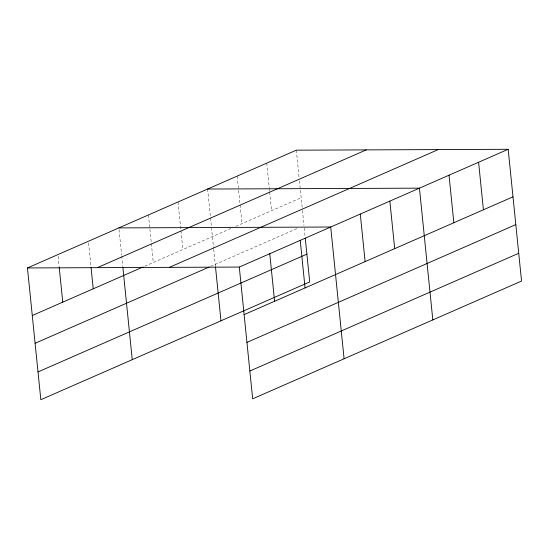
<?xml version="1.0" encoding="UTF-8"?>
<svg xmlns="http://www.w3.org/2000/svg" width="549" height="549" viewBox="0 0 549 549"><rect width="100%" height="100%" fill="white"/><g stroke="black" fill="none" stroke-linecap="round" stroke-linejoin="round"><path stroke-width="0.41" stroke-dasharray="2.75 2.06" d="M144.71 266.244L231.108 228.405M235.775 226.36L301.154 197.722M210.576 266.423L296.975 228.583M296.323 150.179L299.081 177.348M299.431 180.745L302.355 209.512M302.437 210.356L303.974 225.515M304.235 228.041L305.175 237.305M266.752 163.128L269.25 187.751M269.339 188.602L269.593 191.148M269.683 191.999L271.577 210.679M237.175 176.085L240.016 204.104M240.105 204.955L241.999 223.635M207.597 189.041L210.445 217.061M210.528 217.912L213.623 248.374M213.712 249.219L215.421 266.059M178.02 201.998L182.851 249.541M148.443 214.954L153.274 262.497M119.037 229.606L121.624 255.079M121.713 255.923L122.75 266.114M88.567 242.953L90.983 266.725M58.098 256.301L59.217 267.336"/><path stroke-width="0.82" d="M305.258 238.142L309.711 281.939L40.832 399.706L27.45 267.953L296.323 150.179L508.168 149.294L521.55 281.047L252.677 398.821L239.289 267.061L508.168 149.294M97.358 267.658L366.231 149.884M32.281 315.497L143.152 266.931M169.38 267.356L438.26 149.582M35.102 343.283L209.025 267.102M38.011 371.92L306.884 254.146M244.12 314.611L512.992 196.837M246.94 342.398L515.82 224.623M249.85 371.035L518.73 253.261M207.597 189.041L419.436 188.156L432.818 319.916M118.865 227.91L330.711 227.018L344.093 358.778M27.45 267.953L239.289 267.061M478.591 162.243L483.422 209.793M449.013 175.2L453.845 222.743M389.859 201.112L394.69 248.656M360.288 214.069L365.112 261.612M300.234 240.366L305.066 287.916M269.765 253.713L274.596 301.264M215.503 266.903L220.979 320.801M122.832 266.965L132.254 359.664M91.065 267.576L93.227 288.801M59.217 267.336L62.751 302.149"/></g></svg>
